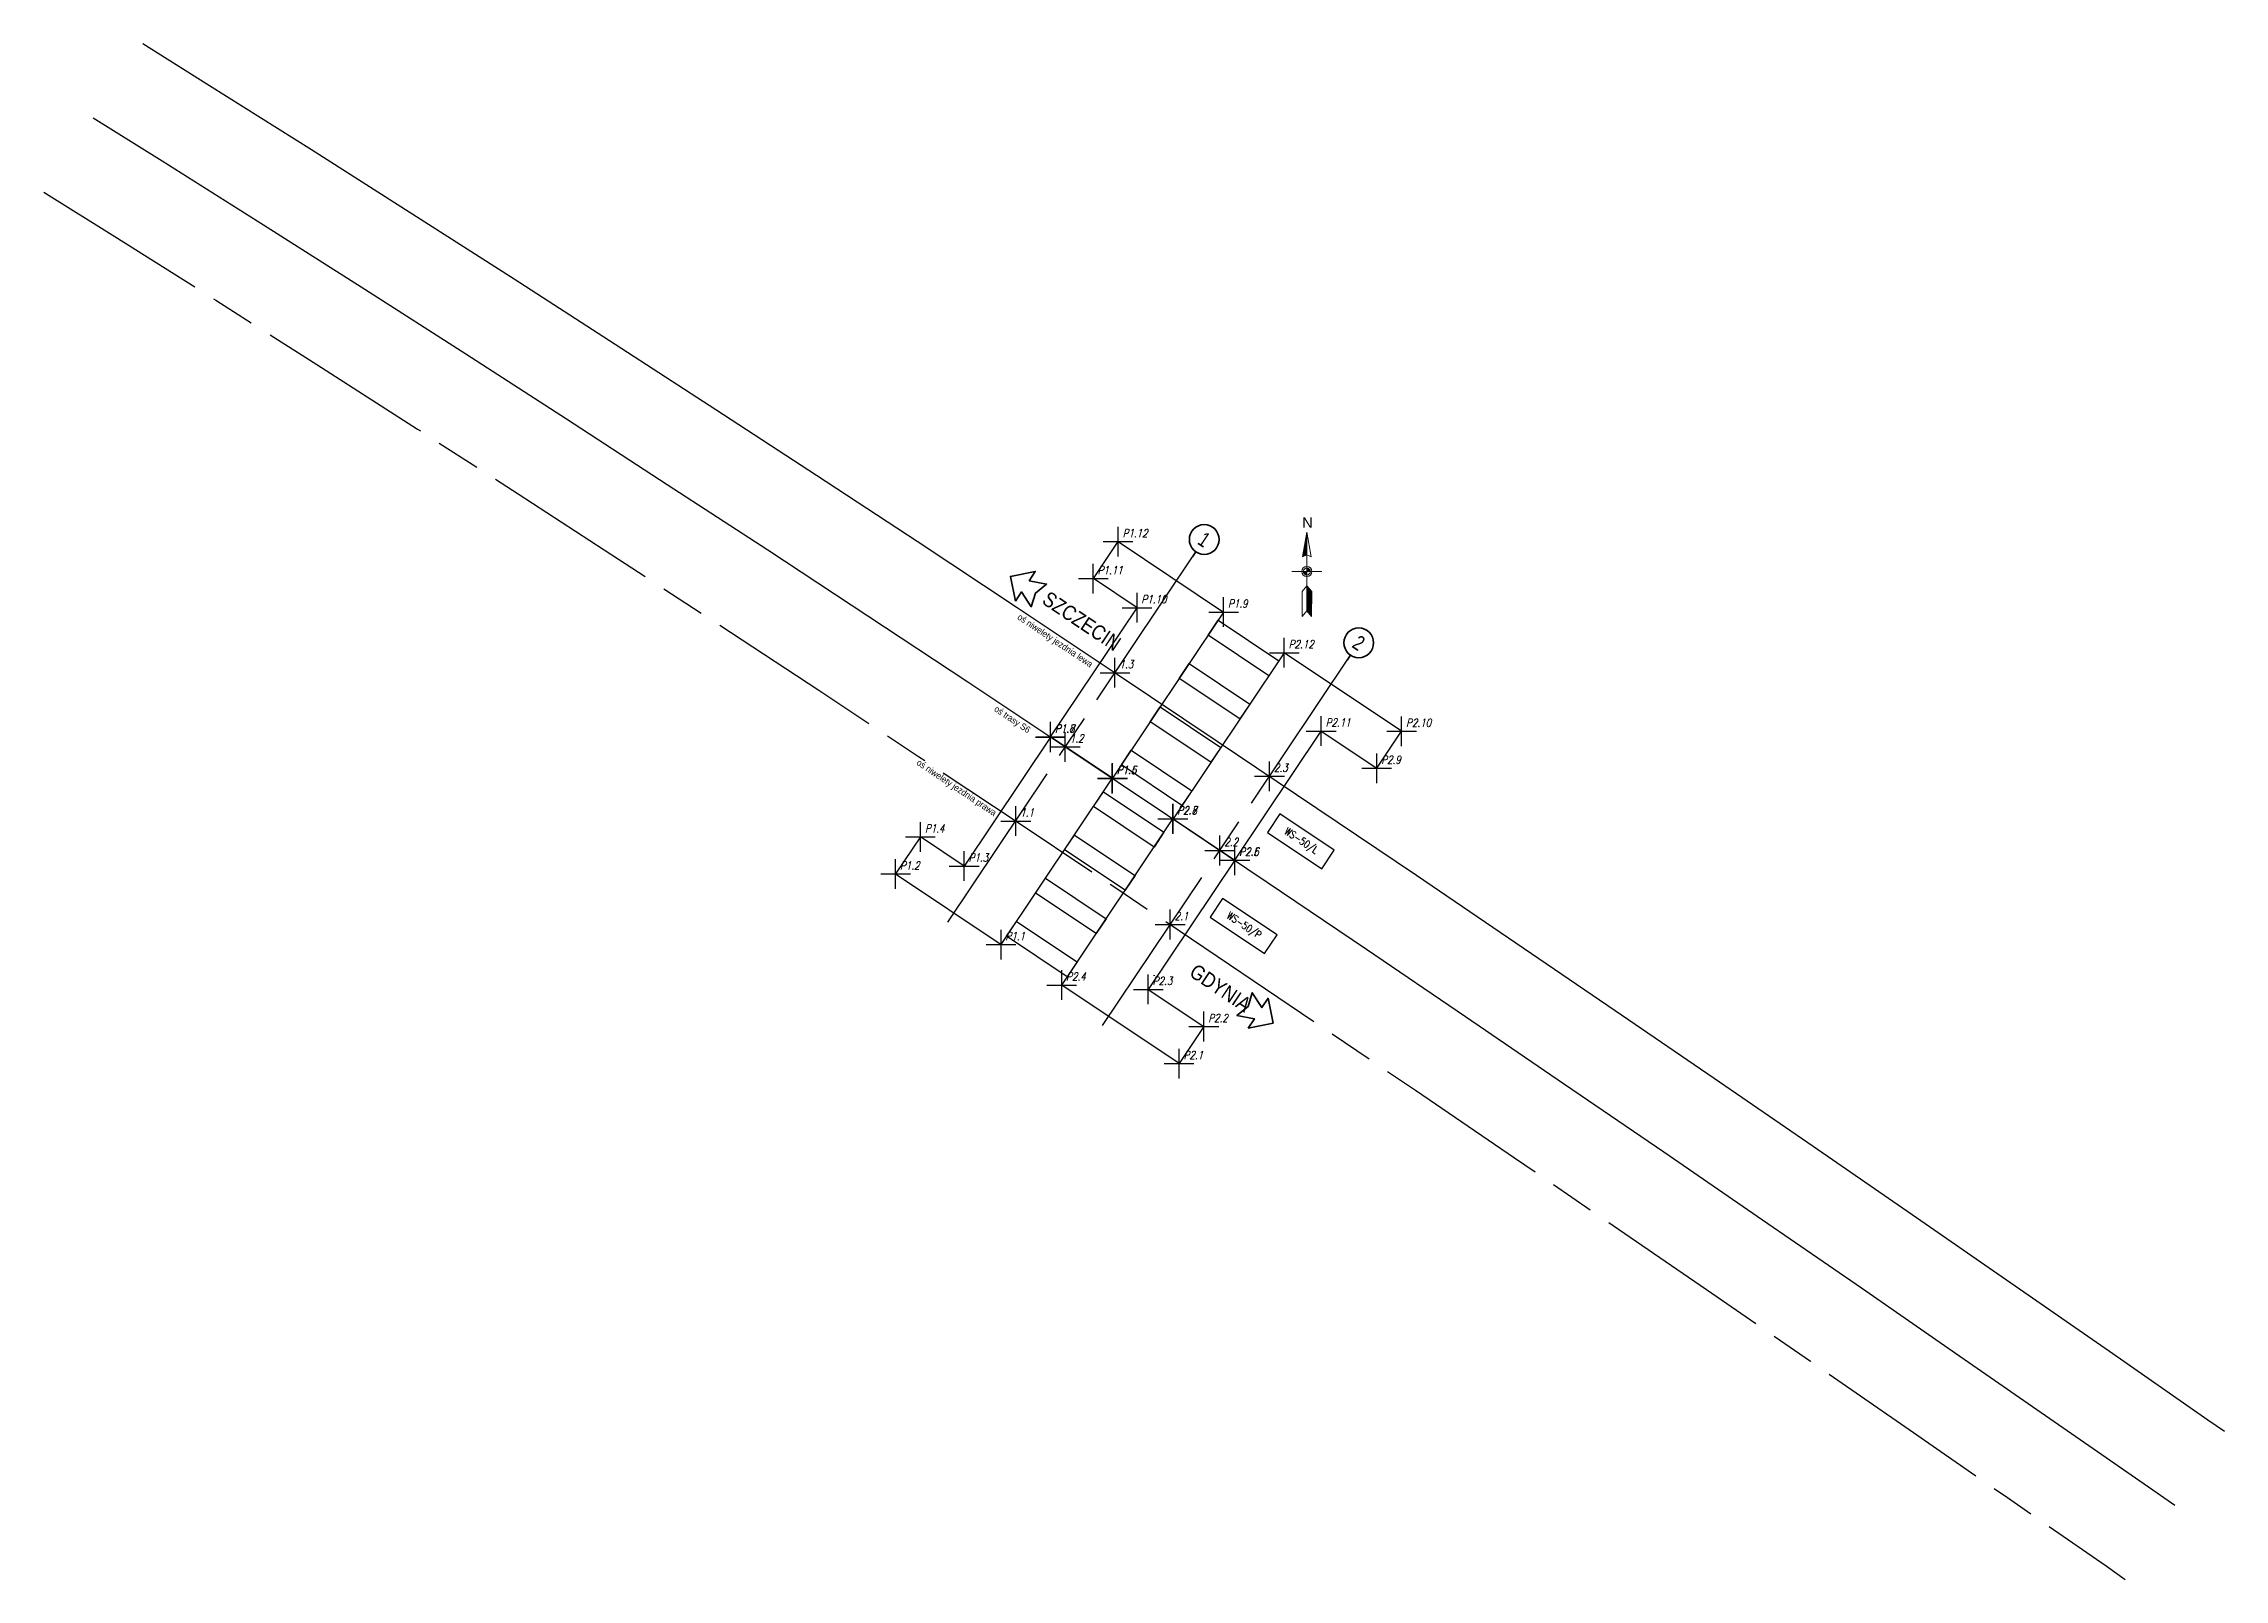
# Model space of a CAD drawing. Header units: inches. Extents: x 6504886 to 6505033, y 6047537 to 6047640.
import ezdxf
from ezdxf.enums import TextEntityAlignment as Align

# ---------------------------------------------------------------- set-up
doc = ezdxf.new("R2010")
doc.units = ezdxf.units.IN
doc.header["$MEASUREMENT"] = 0
doc.header["$PDMODE"] = 2
doc.header["$PDSIZE"] = 1
doc.linetypes.add('AM_ISO08W050', pattern=[18, 12, -1.5, 3, -1.5])
for name, color, linetype, lineweight in [('AM_1', 2, 'Continuous', 30), ('AM_5', 6, 'Continuous', 13), ('AM_6', 2, 'Continuous', 35), ('AM_7', 4, 'AM_ISO08W050', 25)]:
    doc.layers.add(name, color=color, linetype=linetype, lineweight=lineweight)
doc.layers.add('os', color=5, linetype='Continuous')
doc.layers.add('punkty główne', color=5, linetype='Continuous')
doc.styles.add('ACISOTS', font='simplex.shx', dxfattribs={"width": 0.75, "height": 1})
doc.styles.add('Arial', font='arial.ttf', dxfattribs={"height": 10})
doc.styles.add('G7Text', font='simplex.shx', dxfattribs={"width": 0.8, "oblique": 14.323945})
doc.styles.get("Standard").update_dxf_attribs({"font": 'arial.ttf'})

# ---------------------------------------------------------------- blocks, each defined once
blk = doc.blocks.new('G7PktPom')
at = {"linetype": 'Continuous', "lineweight": 0}
h = blk.add_hatch(dxfattribs=at)
h.set_pattern_fill('DOTS', color=255, scale=10, angle=90, style=0)
h.set_pattern_definition([(90, (0, 0), (-15.875, 7.938), [0, -15.875])])
h.paths.add_polyline_path([(-0.86, 3.11), (3.3, 3.11), (3.3, -1.98), (-0.86, -1.98)])
at = {"color": 0, "linetype": 'Continuous', "lineweight": -2}
blk.add_point((0, 0), dxfattribs=at)
at = {"color": 0, "linetype": 'Continuous', "lineweight": -2, "style": 'G7Text', "oblique": 14.3239, "width": 0.8}
blk.add_attdef('ID', (1, 1), '', height=1.8, dxfattribs=at)
at = {"color": 0, "linetype": 'Continuous', "lineweight": -2, "style": 'G7Text', "oblique": 14.3239, "width": 0.8, "flags": 1}
blk.add_attdef('H', (1, -1.8), '', height=1.8, dxfattribs=at)
blk = doc.blocks.new('nr')
blk.add_line((0, 0), (0, 2))
blk.add_circle((0, 7), 5)
at = {"layer": 'AM_6', "lineweight": 50, "width": 0.75}
blk.add_attdef('NR', text='', height=5, dxfattribs=at).set_placement((0, 7), align=Align.MIDDLE_CENTER)
blk = doc.blocks.new('północ')
for p, q in [((-1.46, 4.96), (0, 13.24)), ((0, 13.24), (-1.46, 4.98)), ((0, 12.95), (-1.4, 5.02)), ((0, 12.38), (-1.29, 5.09)), ((0, 11.8), (-1.17, 5.15)), ((0, 11.23), (-1.06, 5.21)), ((0, 10.65), (-0.95, 5.25)), ((0, 10.07), (-0.84, 5.29)), ((0, 9.5), (-0.74, 5.33)), ((0, 8.92), (-0.63, 5.36)), ((0, 8.35), (-0.52, 5.38)), ((0, 7.77), (-0.42, 5.4)), ((0, -13.2), (0, 13.24)), ((0, 13.24), (1.46, 4.96)), ((5.03, 0), (-5.05, 0)), ((0, 7.2), (-0.31, 5.42)), ((0, 6.33), (-0.16, 5.43)), ((0, 5.76), (-0.06, 5.43)), ((-0.01, -4.8), (-1.63, -6.72)), ((-1.63, -6.72), (-1.62, -15.12)), ((1.62, -6.74), (-0.01, -4.8)), ((0.05, -13.26), (0.05, -4.87)), ((0.15, -13.38), (0.15, -4.99)), ((0.25, -13.5), (0.25, -5.11)), ((0.35, -13.61), (0.35, -5.23)), ((0.45, -13.73), (0.45, -5.35)), ((0.55, -13.85), (0.55, -5.47)), ((0.65, -13.97), (0.65, -5.59)), ((0.75, -14.09), (0.75, -5.71)), ((0.85, -14.21), (0.85, -5.82)), ((0.95, -14.33), (0.95, -5.94)), ((1.05, -14.45), (1.05, -6.06)), ((1.15, -14.57), (1.15, -6.18)), ((1.25, -14.69), (1.25, -6.3)), ((1.35, -14.81), (1.35, -6.42)), ((1.45, -14.93), (1.45, -6.54)), ((1.55, -15.05), (1.55, -6.66)), ((1.61, -15.12), (1.62, -6.74)), ((-1.62, -15.12), (0, -13.2)), ((0, -13.2), (1.61, -15.12))]:
    blk.add_line(p, q)
for radius in [1.68, 1.18]:
    blk.add_circle((-0.01, 0), radius)
at = {"extrusion": (0, 0, -1)}
blk.add_arc((0, 2.88), 2.56, 55.21483, 124.80461, dxfattribs=at)
for radius, start, end in [(1.08, 359.86521, 89.65155), (0.976, 359.84637, 89.61585), (0.876, 359.82327, 89.57199), (0.776, 359.79424, 89.51681), (0.676, 359.75657, 89.44531), (0.576, 359.70582, 89.34898), (0.476, 359.63373, 89.21216), (0.376, 359.52327, 89.00242), (0.276, 359.33271, 88.64061), (0.176, 358.9253, 87.86694), (0.0758, 357.44178, 85.04648), (1.08, 180.23228, 270.34845), (0.976, 180.25106, 270.38415), (0.876, 180.27417, 270.42801), (0.776, 180.30325, 270.48319), (0.676, 180.34092, 270.55469), (0.576, 180.39167, 270.65102), (0.476, 180.46376, 270.78784), (0.376, 180.57417, 270.99758), (0.276, 180.76474, 271.35939), (0.176, 181.17215, 272.13306), (0.0758, 182.65571, 274.95352)]:
    blk.add_arc((-0.01, 0), radius, start, end)
at = {"style": 'Arial'}
blk.add_text('N', height=3.5, rotation=359.99023, dxfattribs=at).set_placement((-1.56, 14.69))
blk = doc.blocks.new('nazwa_obiektu')
at = {"layer": 'AM_5', "color": 244, "lineweight": 30}
blk.add_lwpolyline([(-11, 3.75), (11, 3.75), (11, -3.75), (-11, -3.75)], close=True, dxfattribs=at)
at = {"layer": 'AM_6', "lineweight": 40, "style": 'ACISOTS', "width": 0.8}
blk.add_attdef('DESCR2', text='', height=3.5, dxfattribs=at).set_placement((0, 0), align=Align.MIDDLE_CENTER)

msp = doc.modelspace()

# ---------------------------------------------------------------- linework, layer by layer
at = {"layer": 'AM_1'}
for points in [[(6504958.21, 6047606.37), (6504965.3, 6047601.63), (6504957.83, 6047590.46), (6504953.67, 6047593.24), (6504959.48, 6047601.92), (6504956.55, 6047603.88), (6504958.21, 6047606.37)], [(6504977.27, 6047593.62), (6504969.38, 6047598.9), (6504961.9, 6047587.73), (6504966.06, 6047584.95), (6504971.86, 6047593.63), (6504975.6, 6047591.13), (6504977.27, 6047593.62)], [(6504943.25, 6047584.02), (6504950.34, 6047579.27), (6504957.82, 6047590.44), (6504953.66, 6047593.22), (6504947.86, 6047584.55), (6504944.92, 6047586.51), (6504943.25, 6047584.02)], [(6504962.31, 6047571.27), (6504954.42, 6047576.55), (6504961.89, 6047587.72), (6504966.05, 6047584.94), (6504960.24, 6047576.26), (6504963.98, 6047573.76), (6504962.31, 6047571.27)]]:
    msp.add_lwpolyline(points, dxfattribs=at)
for points in [[(6504964.93, 6047601.08), (6504969.01, 6047598.35), (6504968.34, 6047597.35), (6504964.27, 6047600.08)], [(6504962.99, 6047598.17), (6504967.06, 6047595.44), (6504966.39, 6047594.45), (6504962.32, 6047597.17)], [(6504961.04, 6047595.26), (6504965.11, 6047592.53), (6504964.45, 6047591.54), (6504960.37, 6047594.26)], [(6504959.09, 6047592.35), (6504963.17, 6047589.62), (6504962.5, 6047588.63), (6504958.43, 6047591.35)], [(6504957.22, 6047589.55), (6504961.29, 6047586.82), (6504960.63, 6047585.83), (6504956.55, 6047588.55)], [(6504955.27, 6047586.64), (6504959.35, 6047583.92), (6504958.68, 6047582.92), (6504954.61, 6047585.64)], [(6504953.33, 6047583.73), (6504957.4, 6047581.01), (6504956.73, 6047580.01), (6504952.66, 6047582.73)], [(6504951.38, 6047580.82), (6504955.45, 6047578.1), (6504954.79, 6047577.1), (6504950.71, 6047579.83)]]:
    msp.add_lwpolyline(points, close=True, dxfattribs=at)
at = {"layer": 'AM_6'}
for points in [[(6504951.3, 6047602.36), (6504950.97, 6047604.03), (6504952.64, 6047604.37), (6504952.23, 6047603.74), (6504953.4, 6047603.52), (6504952.65, 6047602.91), (6504952.37, 6047601.99), (6504951.72, 6047602.99)], [(6504966.95, 6047573.65), (6504968.63, 6047573.99), (6504968.29, 6047575.66), (6504967.88, 6047575.03), (6504967.23, 6047576.03), (6504966.95, 6047575.11), (6504966.2, 6047574.5), (6504967.37, 6047574.28)]]:
    msp.add_lwpolyline(points, close=True, dxfattribs=at)
at = {"layer": 'AM_7'}
for p, q in [((6504946.77, 6047580.77), (6504963.44, 6047605.68)), ((6504957.16, 6047573.82), (6504973.83, 6047598.73))]:
    msp.add_line(p, q, dxfattribs=at)
msp.add_lwpolyline([(6504892.64, 6047639.86), (6504897.13, 6047637.05), (6504903.97, 6047632.73), (6504910.79, 6047628.4), (6504917.6, 6047624.04), (6504924.39, 6047619.65), (6504931.17, 6047615.25), (6504937.94, 6047610.83), (6504944.69, 6047606.39), (6504951.43, 6047601.93), (6504958.15, 6047597.45), (6504964.87, 6047592.96), (6504971.57, 6047588.45), (6504978.26, 6047583.93), (6504984.95, 6047579.39), (6504991.62, 6047574.84), (6504998.28, 6047570.28), (6505004.94, 6047565.71), (6505011.59, 6047561.12), (6505018.23, 6047556.53), (6505024.86, 6047551.93), (6505031.48, 6047547.32), (6505032.59, 6047546.55)], dxfattribs=at)
at = {"layer": 'AM_7', "flags": 128}
msp.add_lwpolyline([(6504885.97, 6047629.88), (6504890.75, 6047626.89), (6504897.55, 6047622.6), (6504904.34, 6047618.28), (6504911.11, 6047613.94), (6504917.87, 6047609.58), (6504924.62, 6047605.2), (6504931.36, 6047600.79), (6504938.08, 6047596.37), (6504944.79, 6047591.93), (6504951.49, 6047587.47), (6504958.18, 6047582.99), (6504964.86, 6047578.5), (6504971.53, 6047573.99), (6504978.2, 6047569.47), (6504984.85, 6047564.93), (6504991.5, 6047560.38), (6504998.13, 6047555.82), (6505004.77, 6047551.25), (6505011.39, 6047546.67), (6505018.01, 6047542.08), (6505024.63, 6047537.48), (6505025.91, 6047536.58)], dxfattribs=at)
at = {"layer": 'os'}
msp.add_lwpolyline([(6504889.3, 6047634.87), (6504893.94, 6047631.97), (6504900.76, 6047627.67), (6504907.57, 6047623.34), (6504914.36, 6047618.99), (6504921.13, 6047614.62), (6504927.9, 6047610.22), (6504934.65, 6047605.81), (6504941.38, 6047601.38), (6504948.11, 6047596.93), (6504954.82, 6047592.46), (6504961.53, 6047587.97), (6504968.22, 6047583.47), (6504974.9, 6047578.96), (6504981.57, 6047574.43), (6504988.23, 6047569.89), (6504994.89, 6047565.33), (6505001.54, 6047560.76), (6505008.18, 6047556.19), (6505014.81, 6047551.6), (6505021.44, 6047547), (6505028.06, 6047542.4), (6505029.25, 6047541.57)], dxfattribs=at)

# ---------------------------------------------------------------- block references
ref = msp.add_blockref('nazwa_obiektu', (6504970.5, 6047586.21), dxfattribs=dict(xscale=-0.2, yscale=0.2, zscale=0.001, rotation=146.2128821721797))
ref.add_attrib('DESCR2', 'WS-50/L', dxfattribs={"layer": 'AM_6', "height": 0.5, "rotation": 326.2129, "style": 'ACISOTS', "width": 0.8}).set_placement((6504970.54, 6047586.27), align=Align.MIDDLE_CENTER)
ref = msp.add_blockref('nazwa_obiektu', (6504966.65, 6047580.52), dxfattribs=dict(xscale=-0.2, yscale=0.2, zscale=0.001, rotation=146.2128821721797))
ref.add_attrib('DESCR2', 'WS-50/P', dxfattribs={"layer": 'AM_6', "height": 0.5, "rotation": 326.2129, "style": 'ACISOTS', "width": 0.8}).set_placement((6504966.69, 6047580.58), align=Align.MIDDLE_CENTER)
at = {"layer": 'AM_5', "linetype": 'Continuous', "xscale": 0.2, "yscale": 0.2, "zscale": 0.2, "rotation": 359.9993539472432}
msp.add_blockref('północ', (6504970.9, 6047604.36), dxfattribs=at)
at = {"layer": 'AM_6'}
ref = msp.add_blockref('nr', (6504963.22, 6047605.35), dxfattribs=dict(at, xscale=0.2, yscale=0.2, zscale=0.2, rotation=326.2128821721796))
ref.add_attrib('NR', '1', dxfattribs={"layer": '0', "lineweight": 50, "height": 1, "rotation": 326.2129, "width": 0.75}).set_placement((6504964, 6047606.51), align=Align.MIDDLE_CENTER)
ref = msp.add_blockref('nr', (6504973.61, 6047598.4), dxfattribs=dict(at, xscale=0.2, yscale=0.2, zscale=0.2, rotation=326.2128821721796))
ref.add_attrib('NR', '2', dxfattribs={"layer": '0', "lineweight": 50, "height": 1, "rotation": 326.2129, "width": 0.75}).set_placement((6504974.39, 6047599.56), align=Align.MIDDLE_CENTER)
at = {"layer": 'punkty główne', "xscale": 0.3, "yscale": 0.3, "zscale": 0.3}
for p, values in [((6504958.21, 6047606.37), {'ID': 'P1.12'}), ((6504956.54, 6047603.88), {'ID': 'P1.11'}), ((6504959.48, 6047601.92), {'ID': 'P1.10'}), ((6504965.3, 6047601.63), {'ID': 'P1.9'}), ((6504969.38, 6047598.9), {'ID': 'P2.12'}), ((6504958, 6047597.55), {'ID': '1.3'}), ((6504953.66, 6047593.22), {'ID': 'P1.7'}), ((6504953.67, 6047593.24), {'ID': 'P1.8'}), ((6504954.66, 6047592.56), {'ID': '1.2'}), ((6504971.86, 6047593.63), {'ID': 'P2.11'}), ((6504977.27, 6047593.62), {'ID': 'P2.10'}), ((6504975.6, 6047591.13), {'ID': 'P2.9'}), ((6504957.82, 6047590.44), {'ID': 'P1.5'}), ((6504957.83, 6047590.46), {'ID': 'P1.6'}), ((6504968.39, 6047590.59), {'ID': '2.3'}), ((6504944.92, 6047586.51), {'ID': 'P1.4'}), ((6504951.33, 6047587.58), {'ID': '1.1'}), ((6504961.89, 6047587.72), {'ID': 'P2.7'}), ((6504961.9, 6047587.73), {'ID': 'P2.8'}), ((6504965.05, 6047585.6), {'ID': '2.2'}), ((6504966.05, 6047584.94), {'ID': 'P2.5'}), ((6504966.06, 6047584.95), {'ID': 'P2.6'}), ((6504943.25, 6047584.02), {'ID': 'P1.2'}), ((6504947.86, 6047584.55), {'ID': 'P1.3'}), ((6504961.71, 6047580.62), {'ID': '2.1'}), ((6504950.34, 6047579.27), {'ID': 'P1.1'}), ((6504954.42, 6047576.55), {'ID': 'P2.4'}), ((6504960.24, 6047576.26), {'ID': 'P2.3'}), ((6504963.97, 6047573.76), {'ID': 'P2.2'}), ((6504962.31, 6047571.27), {'ID': 'P2.1'})]:
    msp.add_blockref('G7PktPom', p, dxfattribs=at).add_auto_attribs(values)

# ---------------------------------------------------------------- texts
at = {"layer": 'AM_6', "width": 0.85}
for s, p in [('SZCZECIN', (6504953.02, 6047602.26)), ('GDYNIA', (6504962.92, 6047577.21))]:
    msp.add_text(s, height=1, rotation=326.2129, dxfattribs=at).set_placement(p)
at = {"layer": 'AM_6', "lineweight": 25, "width": 0.9}
for s, p in [('oś niwelety jezdnia lewa', (6504951.39, 6047601.19)), ('oś trasy S6', (6504949.83, 6047595.01)), ('oś niwelety jezdnia prawa', (6504944.61, 6047591.4))]:
    msp.add_text(s, height=0.44, rotation=326.2129, dxfattribs=at).set_placement(p)

doc.saveas('drawing.dxf')
